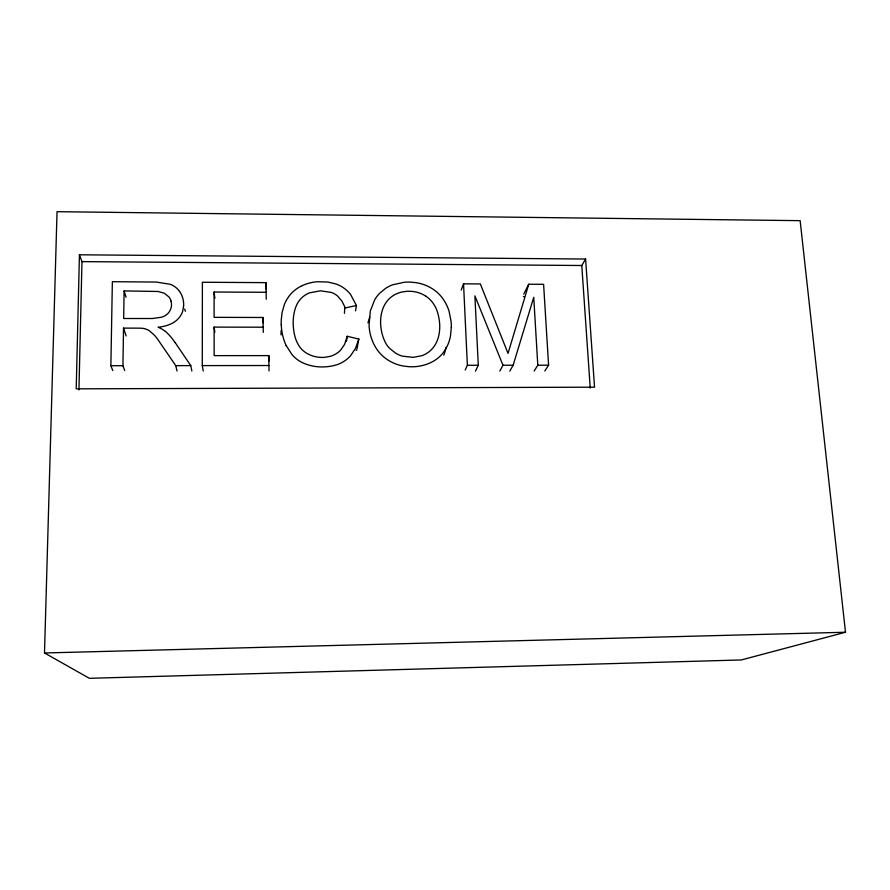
<?xml version="1.0" encoding="UTF-8"?>
<svg xmlns="http://www.w3.org/2000/svg" width="890" height="890" viewBox="0 0 890 890"><rect width="100%" height="100%" fill="white"/><g stroke="black" fill="none" stroke-linecap="round" stroke-linejoin="round"><path stroke-width="1.33" d="M203.232 370.997L202.286 365.601L202.386 282.252L266.01 282.642L266.132 288.972M124.7 370.529L122.931 365.701L123.521 328.11L138.495 328.154A44.945 42.075 -6 0 1 142.856 328.354L144.024 328.555M171.069 301.143A12.861 11.926 -1.6 0 0 168.955 296.96L164.35 293.266L158.153 291.475L124.099 290.919L123.665 318.498L152.234 318.52L161.468 317.229A17.355 16.098 -1.6 0 0 163.17 316.629L163.704 316.395A13.25 12.293 -1.7 0 0 169.089 312.079A14.785 13.717 -1.7 0 0 171.503 305.114A16.465 15.275 -1.8 0 0 171.425 303.178L171.069 301.143M112.774 370.54L110.872 365.712L112.363 281.707L156.351 282.052L170.179 284.277A19.524 18.112 -1.2 0 1 178.033 289.561L179.546 291.486M79.433 254.796L76.217 388.83L594.531 387.183L585.598 259.035L79.433 254.796L81.969 261.615L78.943 389.909M44.5 652.971L57.038 211.687L800.143 220.664L845.5 632.245L741.303 659.957L89.389 678.314L44.5 652.971L845.5 632.245M281.184 330.29L281.107 331.803A66.583 62.801 12.9 0 0 281.073 334.907M183.629 305.76L182.773 310.899A21.672 20.125 -1.4 0 1 179.546 317.185C174.585 323.782 166.13 326.296 158.287 327.264M344.441 313.291L344.808 306.85L341.894 301.065L337.577 296.036A18.768 17.6 11 0 0 336.164 294.935A20.17 18.924 11 0 0 331.392 292.443L320.4 290.808L309.464 292.866A23.985 22.517 10.5 0 0 304.97 295.224L304.157 295.791A25.365 23.819 10.5 0 0 296.804 304.58L295.68 307.339A52.354 49.25 12.8 0 0 293.177 323.159C293.377 331.759 294.991 340.859 300.397 347.801A22.895 21.582 10.2 0 0 307.106 353.497A28.825 27.145 10.5 0 0 321.123 357.424A31.984 30.104 10.5 0 0 324.516 357.335L330.068 356.389A23.663 22.306 10.6 0 0 338.511 352.073A22.45 21.171 10.7 0 0 340.837 349.892L344.53 344.452L347.233 336.286L358.826 339.068L356.968 349.091M346.433 341.337L347.233 336.286M355.533 310.844L356.434 305.493L350.538 294.368A32.04 30.071 11 0 0 342.528 287.17A31.684 29.737 11 0 0 336.353 284.11L327.932 282.019L317.463 281.741A42.998 40.439 10.6 0 0 300.709 286.346M367.926 322.948L369.728 317.018M358.826 339.068L355.544 348.29L350.571 355.733A32.83 30.95 10.8 0 1 347.445 358.792A33.408 31.495 10.8 0 1 337.332 364.611C325.217 368.438 311.177 367.692 300.008 361.396A33.564 31.64 10.1 0 1 292.031 354.654L286.157 345.465M544.791 371.019L548.585 365.189L543.601 284.322L528.749 284.233L508.034 353.408L480.344 283.943L463.545 283.843L461.209 290.051M509.825 371.074L513.141 365.234L533.744 297.293L537.794 365.212L534.145 371.041M465.214 369.984L467.361 365.289L463.545 283.843M475.46 371.141L478.286 365.278L474.893 295.858L502.984 365.245L499.813 371.097M523.754 294.112L528.749 284.233M590.226 388.062L581.782 265.509L585.598 259.035M300.731 286.38L299.552 287.003A35.333 33.175 10.3 0 0 288.95 296.281L286.78 299.574A42.531 39.983 10.9 0 0 284.411 304.436L282.063 312.524L281.24 320.011A68.319 64.28 13.1 0 0 281.24 324.661M345.22 307.951L356.434 305.493M110.872 365.712L122.931 365.701M144.035 328.532A18.145 16.921 -4.6 0 1 149.431 330.813L154.204 335.007A51.364 47.915 -7.2 0 1 155.439 336.42L156.295 337.488A108.068 100.648 -11.5 0 1 157.697 339.29L175.753 365.634L190.749 365.612L191.851 371.019M202.286 365.601L268.936 365.523L269.025 370.896M467.361 365.289L478.286 365.278M502.984 365.245L513.141 365.234M537.794 365.212L548.585 365.189M268.913 361.095L268.825 355.611L214.145 355.633L214.123 327.108L263.162 327.209L263.307 332.382M263.218 322.77L263.062 317.485L214.112 317.341L214.09 292.02L266.11 292.287L266.243 299.207M523.409 296.593L524.321 296.593M81.969 261.615L581.782 265.509M356.022 350.171L356.734 350.337M165.429 331.458L162.859 329.645A42.731 39.961 -5.5 0 0 158.275 327.286M175.219 342.639L190.749 365.612M123.521 328.11L126.146 335.953M124.099 290.919L126.046 297.238M175.753 365.634L177.043 371.041M214.123 327.108L214.824 332.304M214.09 292.02L214.879 298.272M268.825 355.611L268.936 365.523M266.01 282.642L266.11 292.287M263.062 317.485L263.162 327.209M184.664 309.019A25.309 23.541 -2 0 1 185.365 311.289M446.079 347.367A45.868 43.243 18 0 1 443.776 355.188M165.484 331.403A63.657 59.508 -7.3 0 1 175.141 342.683M179.613 291.442A25.988 24.108 -1.6 0 1 183.618 305.76M286.091 345.487A59.886 56.348 12.3 0 1 281.273 324.661M425.464 295.914A28.068 26.344 18.5 0 0 412.326 291.43L410.268 291.297A33.931 31.884 18.6 0 0 406.274 291.375L402.058 291.998A28.347 26.611 18.4 0 0 394.392 294.89C377.66 304.324 377.716 329.033 386.227 344.063A28.291 26.622 18.7 0 0 390.065 348.769L395.894 353.308A26.567 25.009 18.6 0 0 402.514 356.167L413.071 357.346L421.827 355.711A26.422 24.864 18.9 0 0 428.057 352.484C441.362 343.017 441.874 323.86 436.667 309.753A35.556 33.397 18 0 0 435.355 306.894L433.252 303.401A26.934 25.265 18.6 0 0 425.453 295.914M451.319 327.398L450.474 336.108A47.059 44.255 18.1 0 1 446.991 346.622L443.509 352.329A35.733 33.62 19.1 0 1 432.662 361.629A43.554 40.929 18.6 0 1 413.283 366.758A48.583 45.624 18.5 0 1 408.855 366.691L403.036 365.99A39.46 37.113 18.6 0 1 391.022 361.818A40.573 38.159 18.6 0 1 387.395 359.649A37.992 35.756 18.5 0 1 376.047 348.068L374.668 345.687A49.295 46.313 19.3 0 1 369.072 325.084L370.307 311.033L374.824 299.541A37.892 35.567 18.3 0 1 379.652 293.3L385.648 288.338A36.957 34.688 18.2 0 1 392.512 284.822L404.416 282.23A51.742 48.683 18.7 0 1 410.29 282.108L415.986 282.642A40.328 37.858 18.6 0 1 431.494 288.215A37.235 34.932 18.7 0 1 443.176 299.051L445.334 302.511A47.07 44.222 18 0 1 449.116 311.411L451.052 321.323A64.892 61.032 16.5 0 1 451.308 325.874L451.319 327.398"/></g></svg>
